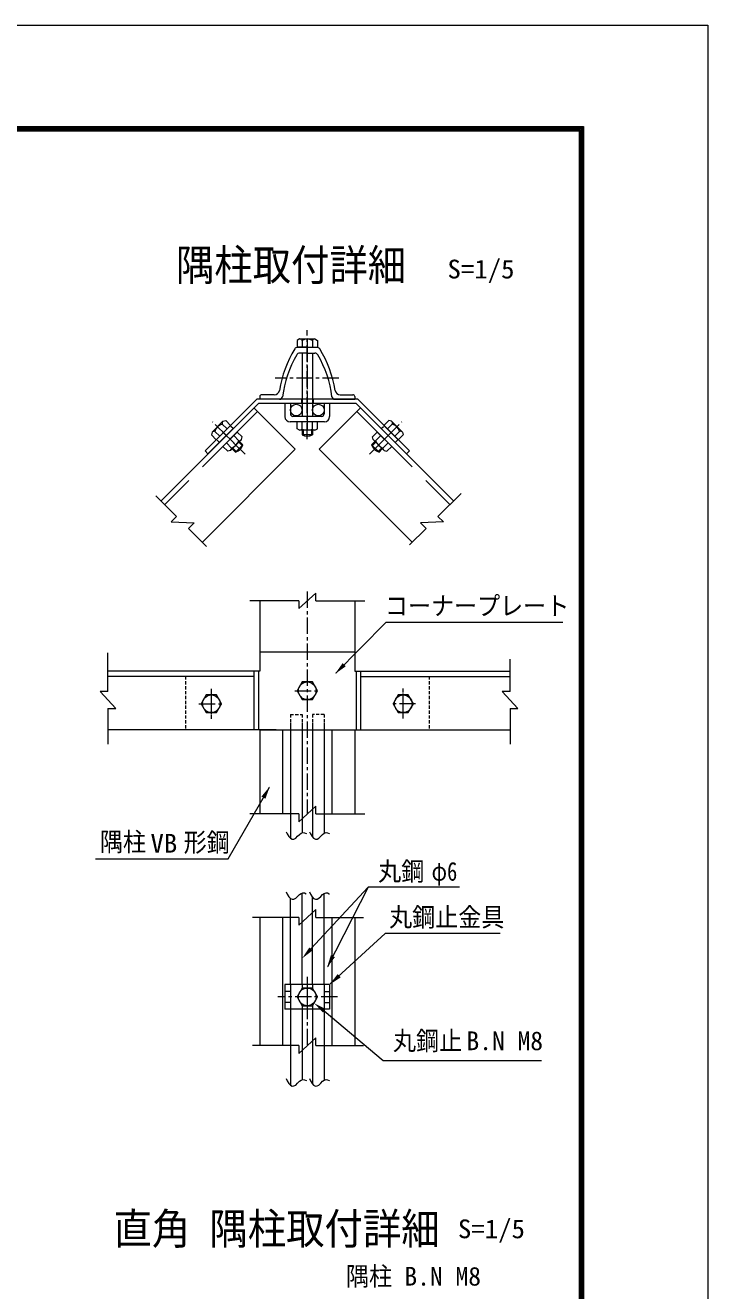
# Model space of a CAD drawing. Units: millimetres, scale not verified, with parts at other scales. Extents: x -4455 to 4455, y -3150 to 3150.
# Drawn here: x 2880 to 4455, y 228 to 3150 of the extents above; entities that cross this region are included whole.
import ezdxf
from ezdxf.enums import TextEntityAlignment as Align

# ---------------------------------------------------------------- set-up
doc = ezdxf.new("R2010")
doc.units = ezdxf.units.MM
doc.header["$LTSCALE"] = 30
for name, pattern in [('DASHED', [7.5, 6, -1.5]), ('USER1', [2, 1.25, -0.25, 0.25, -0.25]), ('USER2', [0.375, 0.25, -0.125]), ('USER3', [4.7625, 3.175, -1.5875])]:
    doc.linetypes.add(name, pattern=pattern)
doc.layers.add('0-4_7詳細', color=7, linetype='Continuous', lineweight=18)
doc.layers.add('1-0_D-TTL', color=7, linetype='Continuous', lineweight=9)
doc.styles.add('ＭＳ ゴシック', font='')
doc.styles.get('ＭＳ ゴシック').set_extended_font_data('MS Gothic')

msp = doc.modelspace()

# ---------------------------------------------------------------- linework, layer by layer
at = {"layer": '0-4_7詳細', "lineweight": 9}
for p, q in [((3512.86, 2425.83), (3506.98, 2422.43)), ((3512.86, 2425.83), (3548.14, 2425.83)), ((3548.14, 2425.83), (3554.02, 2422.43)), ((3506.98, 2422.43), (3506.98, 2406.63)), ((3506.98, 2406.63), (3554.02, 2406.63)), ((3530.5, 2406.63), (3508.01, 2406.63)), ((3518.5, 2422.43), (3518.5, 2406.63)), ((3530.5, 2406.63), (3553, 2406.63)), ((3542.5, 2422.43), (3542.5, 2406.63)), ((3554.02, 2422.43), (3554.02, 2406.63)), ((3530.5, 2393.13), (3512.7, 2393.13)), ((3518.5, 2393.13), (3518.5, 2247.03)), ((3530.5, 2393.13), (3548.3, 2393.13)), ((3542.5, 2393.13), (3542.5, 2247.03)), ((3414.02, 2286.63), (3294.54, 2167.14)), ((3646.98, 2286.63), (3414.02, 2286.63)), ((3421, 2292.63), (3421, 2286.63)), ((3466.23, 2286.63), (3421, 2286.63)), ((3454.23, 2297.13), (3425.5, 2297.13)), ((3594.77, 2286.63), (3640, 2286.63)), ((3606.77, 2297.13), (3635.5, 2297.13)), ((3640, 2292.63), (3640, 2286.63)), ((3646.98, 2286.63), (3766.46, 2167.14)), ((3418, 2277.03), (3192.88, 2051.91)), ((3418, 2277.03), (3301.33, 2160.36)), ((3502.85, 2170.96), (3407.39, 2266.42)), ((3643, 2277.03), (3418, 2277.03)), ((3558.15, 2170.96), (3653.61, 2266.42)), ((3643, 2277.03), (3868.12, 2051.91)), ((3643, 2277.03), (3759.67, 2160.36)), ((3335.86, 2235.62), (3310.92, 2210.67)), ((3353.6, 2226.2), (3320.33, 2192.94)), ((3334.28, 2229.23), (3345.45, 2218.06)), ((3335.86, 2235.62), (3342.42, 2237.38)), ((3342.42, 2237.38), (3353.6, 2226.2)), ((3554.02, 2234.43), (3506.98, 2234.43)), ((3506.98, 2218.55), (3506.98, 2234.43)), ((3518.5, 2217.29), (3518.5, 2234.43)), ((3542.5, 2217.29), (3542.5, 2234.43)), ((3718.58, 2237.38), (3707.4, 2226.2)), ((3707.4, 2226.2), (3740.67, 2192.94)), ((3726.73, 2229.23), (3715.55, 2218.06)), ((3725.14, 2235.62), (3718.58, 2237.38)), ((3725.14, 2235.62), (3750.08, 2210.67)), ((3310.92, 2210.67), (3309.16, 2204.12)), ((3309.16, 2204.12), (3320.33, 2192.94)), ((3317.3, 2212.26), (3328.48, 2201.09)), ((3335.61, 2177.67), (3368.87, 2210.93)), ((3353.26, 2168.16), (3378.37, 2193.28)), ((3372.85, 2190.66), (3360.72, 2202.78)), ((3512.74, 2215.23), (3506.98, 2218.55)), ((3548.26, 2215.23), (3512.74, 2215.23)), ((3518.5, 2215.23), (3518.5, 2204.57)), ((3542.5, 2204.57), (3518.5, 2204.57)), ((3542.5, 2215.23), (3542.5, 2204.57)), ((3680.91, 2199.7), (3692.13, 2210.93)), ((3682.63, 2193.28), (3680.91, 2199.7)), ((3707.74, 2168.16), (3682.63, 2193.28)), ((3688.16, 2190.66), (3700.28, 2202.78)), ((3725.39, 2177.67), (3692.13, 2210.93)), ((3743.7, 2212.26), (3732.52, 2201.09)), ((3751.84, 2204.12), (3740.67, 2192.94)), ((3750.08, 2210.67), (3751.84, 2204.12)), ((3502.85, 2170.96), (3288.34, 1956.45)), ((3301.33, 2160.36), (3294.54, 2167.14)), ((3346.83, 2166.44), (3335.61, 2177.67)), ((3355.87, 2173.69), (3343.75, 2185.81)), ((3353.26, 2168.16), (3346.83, 2166.44)), ((3357.33, 2172.24), (3364.87, 2164.7)), ((3364.87, 2164.7), (3381.84, 2181.67)), ((3374.3, 2189.21), (3381.84, 2181.67)), ((3558.15, 2170.96), (3772.66, 1956.45)), ((3686.7, 2189.21), (3679.16, 2181.67)), ((3696.13, 2164.7), (3679.16, 2181.67)), ((3703.67, 2172.24), (3696.13, 2164.7)), ((3705.13, 2173.69), (3717.25, 2185.81)), ((3759.67, 2160.36), (3766.46, 2167.14)), ((3421, 1821), (3421, 1658.52)), ((3640, 1821), (3640, 1658.52)), ((3421, 1703.52), (3640, 1703.52)), ((3421, 1658.52), (3070.25, 1658.52)), ((3407.39, 1646.52), (3070.25, 1646.52)), ((3407.39, 1658.52), (3407.39, 1523.52)), ((3418, 1658.52), (3418, 1523.52)), ((3640, 1658.52), (3998.6, 1658.52)), ((3643, 1658.52), (3643, 1523.52)), ((3653.61, 1658.52), (3653.61, 1523.52)), ((3653.61, 1646.52), (3996.35, 1646.52)), ((3458.41, 1523.52), (3070.25, 1523.52)), ((3421, 1523.52), (3640, 1523.52)), ((3421, 1523.52), (3421, 1328.86)), ((3491.55, 1538.52), (3491.55, 1272.97)), ((3518.55, 1538.52), (3518.55, 1285.35)), ((3542.45, 1538.52), (3542.45, 1275.74)), ((3569.45, 1538.52), (3569.45, 1284.35)), ((3604.84, 1523.52), (3998.6, 1523.52)), ((3640, 1523.52), (3640, 1328.86)), ((3518.55, 934.88), (3518.55, 1146.2)), ((3569.45, 934.88), (3569.45, 1145.2)), ((3491.55, 934.88), (3491.55, 1133.82)), ((3542.45, 934.88), (3542.45, 1136.59)), ((3421, 1090.06), (3421, 793.93)), ((3640, 1090.06), (3640, 793.93)), ((3478.9, 934.88), (3478.9, 877.88)), ((3582.1, 934.88), (3478.9, 934.88)), ((3582.1, 934.88), (3582.1, 877.88)), ((3582.1, 877.88), (3478.9, 877.88)), ((3491.55, 877.88), (3491.55, 702.57)), ((3518.55, 877.88), (3518.55, 714.95)), ((3542.45, 877.88), (3542.45, 705.34)), ((3569.45, 877.88), (3569.45, 713.95))]:
    msp.add_line(p, q, dxfattribs=at)
at = {"layer": '0-4_7詳細', "color": 1, "linetype": 'USER1'}
for p, q in [((3530.5, 2194.17), (3530.5, 2445.96)), ((3530.5, 2424.65), (3530.5, 2266.06)), ((3530.5, 2409.43), (3530.5, 2277.81)), ((3530.5, 2362.45), (3530.5, 2215.13)), ((3530.5, 2347.36), (3530.5, 2215.13)), ((3603.04, 2335.57), (3456.32, 2335.57)), ((3530.5, 2258.3), (3530.5, 2223.91)), ((3387.07, 2159.47), (3312.08, 2234.45)), ((3361.48, 2185.05), (3320.31, 2226.22)), ((3673.93, 2159.47), (3748.92, 2234.45)), ((3699.52, 2185.05), (3740.69, 2226.22)), ((3699.52, 2185.05), (3740.69, 2226.22)), ((3530.5, 1842.28), (3530.5, 1328.86)), ((3309.02, 1617.67), (3309.02, 1548.28)), ((3309.02, 1607.44), (3309.02, 1559.61)), ((3501.94, 1613.52), (3559.06, 1613.52)), ((3751.98, 1549.29), (3751.98, 1618.68)), ((3751.98, 1559.52), (3751.98, 1607.35)), ((3280.46, 1583.48), (3337.58, 1583.48)), ((3780.54, 1583.48), (3723.42, 1583.48)), ((3530.5, 952.79), (3530.5, 793.93)), ((3530.5, 944.52), (3530.5, 867.95)), ((3600.04, 906.38), (3462.7, 906.38))]:
    msp.add_line(p, q, dxfattribs=at)
at = {"layer": '0-4_7詳細', "color": 1, "linetype": 'USER2'}
for p, q in [((3517, 2286.63), (3517, 2277.03)), ((3544, 2286.63), (3544, 2277.03)), ((3359.66, 2218.69), (3352.88, 2225.48)), ((3701.34, 2218.69), (3708.12, 2225.48)), ((3701.34, 2218.69), (3708.12, 2225.48)), ((3327.84, 2186.87), (3321.06, 2193.66)), ((3733.16, 2186.87), (3739.94, 2193.66)), ((3733.16, 2186.87), (3739.94, 2193.66))]:
    msp.add_line(p, q, dxfattribs=at)
at = {"layer": '0-4_7詳細', "color": 3, "linetype": 'DASHED'}
for p, q in [((3415.88, 2257.94), (3201.37, 2043.42)), ((3645.12, 2257.94), (3859.63, 2043.42))]:
    msp.add_line(p, q, dxfattribs=at)
at = {"layer": '0-4_7詳細', "color": 3}
for p, q in [((3491.5, 2277.03), (3478.9, 2277.03)), ((3478.9, 2277.03), (3478.9, 2246.43)), ((3491.5, 2277.03), (3491.5, 2253.03)), ((3569.5, 2277.03), (3569.5, 2253.03)), ((3582.1, 2277.03), (3569.5, 2277.03)), ((3582.1, 2277.03), (3582.1, 2246.43)), ((3570.1, 2234.43), (3490.9, 2234.43)), ((3563.5, 2247.03), (3497.5, 2247.03)), ((3473.5, 1523.52), (3473.5, 1328.86)), ((3587.5, 1523.52), (3587.5, 1328.86)), ((3473.5, 1090.06), (3473.5, 793.93)), ((3587.5, 1090.06), (3587.5, 793.93))]:
    msp.add_line(p, q, dxfattribs=at)
at = {"layer": '0-4_7詳細', "color": 1}
for p, q in [((3520.9, 2215.23), (3520.9, 2203.36)), ((3540.1, 2215.23), (3540.1, 2203.36)), ((3359.03, 2173.93), (3367.42, 2165.54)), ((3372.6, 2187.51), (3381, 2179.11)), ((3688.4, 2187.51), (3680, 2179.11)), ((3701.97, 2173.93), (3693.58, 2165.54)), ((3538.98, 1017.09), (3671.35, 1159.5)), ((3569.86, 874.24), (3705.48, 759.29)), ((3705.48, 759.29), (4070.87, 759.29))]:
    msp.add_line(p, q, dxfattribs=at)
at = {"layer": '0-4_7詳細', "color": 4}
for p, q in [((3228.93, 2015.86), (3181.07, 2063.72)), ((3832.07, 2015.86), (3885.5, 2069.29)), ((3228.93, 2015.86), (3216.21, 2003.13)), ((3216.21, 2003.13), (3269.08, 2001.17)), ((3256.35, 1988.44), (3269.08, 2001.17)), ((3256.35, 1988.44), (3298.19, 1946.6)), ((3804.65, 1988.44), (3766.5, 1950.29)), ((3844.8, 2003.13), (3791.92, 2001.17)), ((3804.65, 1988.44), (3791.92, 2001.17)), ((3832.07, 2015.86), (3844.8, 2003.13)), ((3511.11, 1821), (3397.8, 1821)), ((3511.11, 1803), (3549.89, 1839)), ((3511.11, 1821), (3511.11, 1803)), ((3549.89, 1821), (3549.89, 1839)), ((3549.89, 1821), (3663.2, 1821)), ((3070.25, 1611.41), (3070.25, 1700.92)), ((3998.6, 1611.41), (3998.6, 1686.45)), ((3052.25, 1611.41), (3088.25, 1572.64)), ((3070.25, 1611.41), (3052.25, 1611.41)), ((3980.6, 1611.41), (4016.6, 1572.64)), ((3998.6, 1611.41), (3980.6, 1611.41)), ((3070.25, 1572.64), (3070.25, 1490.11)), ((3070.25, 1572.64), (3088.25, 1572.64)), ((3998.6, 1572.64), (3998.6, 1490.11)), ((3998.6, 1572.64), (4016.6, 1572.64)), ((3511.11, 1310.86), (3549.89, 1346.86)), ((3549.89, 1328.86), (3549.89, 1346.86)), ((3511.11, 1328.86), (3397.8, 1328.86)), ((3511.11, 1328.86), (3511.11, 1310.86)), ((3549.89, 1328.86), (3663.2, 1328.86)), ((3511.11, 1090.06), (3403.92, 1090.06)), ((3511.11, 1072.06), (3549.89, 1108.06)), ((3511.11, 1090.06), (3511.11, 1072.06)), ((3549.89, 1090.06), (3549.89, 1108.06)), ((3549.89, 1090.06), (3660.08, 1090.06)), ((3511.11, 793.93), (3403.92, 793.93)), ((3549.89, 793.93), (3549.89, 811.93)), ((3549.89, 793.93), (3660.08, 793.93))]:
    msp.add_line(p, q, dxfattribs=at)
at = {"layer": '0-4_7詳細', "color": 3, "linetype": 'USER2'}
for p, q in [((3249.02, 1646.52), (3249.02, 1523.52)), ((3811.98, 1646.52), (3811.98, 1523.52)), ((3491.55, 1558.86), (3491.55, 1538.52)), ((3491.55, 1558.86), (3518.55, 1558.86)), ((3518.55, 1558.86), (3518.55, 1538.52)), ((3542.45, 1558.86), (3542.45, 1538.52)), ((3569.45, 1558.86), (3542.45, 1558.86)), ((3569.45, 1558.86), (3569.45, 1538.52))]:
    msp.add_line(p, q, dxfattribs=at)
at = {"layer": '0-4_7詳細', "color": 1, "linetype": 'USER3'}
for p, q in [((3491.5, 919.13), (3478.9, 919.13)), ((3491.5, 934.88), (3491.5, 877.88)), ((3518.55, 934.88), (3518.55, 926.42)), ((3542.45, 934.88), (3542.45, 926.42)), ((3569.5, 934.88), (3569.5, 877.88)), ((3569.5, 919.13), (3582.1, 919.13)), ((3491.5, 893.63), (3478.9, 893.63)), ((3518.55, 886.34), (3518.55, 877.88)), ((3542.45, 886.34), (3542.45, 877.88)), ((3569.5, 893.63), (3582.1, 893.63))]:
    msp.add_line(p, q, dxfattribs=at)
at = {"layer": '0-4_7詳細', "lineweight": 9}
for points in [[(3548.26, 2215.23), (3554.02, 2218.55), (3554.02, 2234.43)], [(3378.37, 2193.28), (3380.1, 2199.7), (3368.87, 2210.93)], [(3707.74, 2168.16), (3714.17, 2166.44), (3725.39, 2177.67)]]:
    msp.add_lwpolyline(points, dxfattribs=at)
at = {"layer": '0-4_7詳細', "color": 4}
for points in [[(4120.11, 1770.94), (3712.07, 1770.94), (3596.15, 1653.76)], [(3481.96, 1287.95), (3484.22, 1282.82), (3487.9, 1276.79), (3491.7, 1272.82), (3495.61, 1270.89), (3499.63, 1271), (3503.77, 1273.16), (3508.02, 1277.37), (3512.25, 1281.8), (3516.32, 1284.64), (3520.23, 1285.89), (3523.99, 1285.54), (3527.59, 1283.59), (3527.96, 1283.21)], [(3535.5, 1287.95), (3537.77, 1282.82), (3541.45, 1276.79), (3545.24, 1272.82), (3549.15, 1270.89), (3553.17, 1271), (3557.31, 1273.16), (3561.56, 1277.37), (3565.79, 1281.8), (3569.87, 1284.64), (3573.78, 1285.89), (3577.53, 1285.54), (3581.13, 1283.59), (3581.5, 1283.21)], [(3481.96, 1148.8), (3484.22, 1143.67), (3487.9, 1137.64), (3491.7, 1133.67), (3495.61, 1131.73), (3499.63, 1131.85), (3503.77, 1134.01), (3508.02, 1138.22), (3512.25, 1142.65), (3516.32, 1145.49), (3520.23, 1146.73), (3523.99, 1146.38), (3527.59, 1144.44), (3527.96, 1144.06)], [(3535.5, 1148.8), (3537.77, 1143.67), (3541.45, 1137.64), (3545.24, 1133.67), (3549.15, 1131.73), (3553.17, 1131.85), (3557.31, 1134.01), (3561.56, 1138.22), (3565.79, 1142.65), (3569.87, 1145.49), (3573.78, 1146.73), (3577.53, 1146.38), (3581.13, 1144.44), (3581.5, 1144.06)], [(3511.11, 793.93), (3511.11, 775.93), (3549.89, 811.93)], [(3481.96, 717.54), (3484.22, 712.42), (3487.9, 706.39), (3491.7, 702.42), (3495.61, 700.48), (3499.63, 700.6), (3503.77, 702.76), (3508.02, 706.97), (3512.25, 711.4), (3516.32, 714.24), (3520.23, 715.48), (3523.99, 715.13), (3527.59, 713.19), (3527.96, 712.81)], [(3535.5, 717.54), (3537.77, 712.42), (3541.45, 706.39), (3545.24, 702.42), (3549.15, 700.48), (3553.17, 700.6), (3557.31, 702.76), (3561.56, 706.97), (3565.79, 711.4), (3569.87, 714.24), (3573.78, 715.48), (3577.53, 715.13), (3581.13, 713.19), (3581.5, 712.81)]]:
    msp.add_lwpolyline(points, dxfattribs=at)
at = {"layer": '0-4_7詳細', "color": 3}
for points in [[(3554.02, 1613.52), (3542.26, 1633.89), (3518.74, 1633.89), (3506.98, 1613.52), (3518.74, 1593.15), (3542.26, 1593.15)], [(3332.54, 1583.48), (3320.78, 1603.85), (3297.26, 1603.85), (3285.5, 1583.48), (3297.26, 1563.11), (3320.78, 1563.11)], [(3728.46, 1583.48), (3740.22, 1563.11), (3763.74, 1563.11), (3775.5, 1583.48), (3763.74, 1603.85), (3740.22, 1603.85)], [(3554.02, 906.38), (3542.26, 926.75), (3518.74, 926.75), (3506.98, 906.38), (3518.74, 886.01), (3542.26, 886.01)]]:
    msp.add_lwpolyline(points, close=True, dxfattribs=at)
at = {"layer": '0-4_7詳細', "color": 1}
for points in [[(3041.42, 1224.87), (3347.64, 1224.87), (3443.26, 1390.83)], [(3882.04, 1159.5), (3671.35, 1159.5), (3576.9, 975.74)], [(3976.15, 1052.9), (3710.1, 1052.9), (3583.57, 936.24)]]:
    msp.add_lwpolyline(points, dxfattribs=at)
at = {"layer": '0-4_7詳細', "color": 3}
for centre, radius in [((3505.05, 2261.66), 13.5), ((3555.95, 2261.66), 13.5), ((3530.5, 1613.52), 20.4), ((3309.02, 1583.48), 20.4), ((3751.98, 1583.48), 20.4), ((3530.5, 906.38), 20.4)]:
    msp.add_circle(centre, radius, dxfattribs=at)
at = {"layer": '0-4_7詳細', "lineweight": 9}
for centre, radius, start, end in [((3513.17, 2419.95), 5.88, 24.94299, 92.968), ((3530.5, 2402.92), 22.91, 58.40741, 121.59259), ((3547.84, 2419.95), 5.88, 87.032, 155.05701), ((3733.86, 2262.43), 271.5, 148.81495, 170.5186), ((3508.01, 2399.13), 7.5, 90, 148.81495), ((3553, 2399.13), 7.5, 31.18505, 90), ((3327.14, 2262.43), 271.5, 9.4814, 31.18505), ((3723.68, 2262.06), 252, 149.65378, 173.11487), ((3512.7, 2385.63), 7.5, 90, 149.98767), ((3548.3, 2385.63), 7.5, 30.01233, 90), ((3337.32, 2262.06), 252, 6.88513, 30.34622), ((3425.5, 2292.63), 4.5, 90, 180), ((3454.23, 2309.13), 12, 270, 350.5186), ((3466.23, 2294.13), 7.5, 270, 352.36249), ((3594.77, 2294.13), 7.5, 187.63751, 270), ((3606.77, 2309.13), 12, 189.4814, 270), ((3635.5, 2292.63), 4.5, 0, 90), ((3339.59, 2206.95), 22.91, 103.40741, 166.59259), ((3339.8, 2231.25), 5.88, 132.032, 200.05701), ((3721.2, 2231.25), 5.88, 339.94299, 47.968), ((3721.41, 2206.95), 22.91, 13.40741, 76.59259), ((3315.29, 2206.73), 5.88, 69.94299, 137.968), ((3371.95, 2199.7), 9.09, 275.6618, 315), ((3512.74, 2224.31), 9.09, 270, 309.3382), ((3530.5, 2251.23), 36, 250.52878, 289.47122), ((3530.5, 2225.35), 24, 240, 300), ((3548.26, 2224.31), 9.09, 230.6618, 270), ((3689.05, 2199.7), 9.09, 225, 264.3382), ((3745.71, 2206.73), 5.88, 42.032, 110.05701), ((3346.83, 2174.59), 9.09, 315, 354.3382), ((3340.36, 2206.18), 36, 295.52878, 334.47122), ((3358.66, 2187.88), 24, 285, 345), ((3702.34, 2187.88), 24, 195, 255), ((3720.64, 2206.18), 36, 205.52878, 244.47122), ((3714.17, 2174.59), 9.09, 185.6618, 225)]:
    msp.add_arc(centre, radius, start, end, dxfattribs=at)
at = {"layer": '0-4_7詳細', "color": 3}
for centre, radius, start, end in [((3497.5, 2253.03), 6, 180, 270), ((3563.5, 2253.03), 6, 270, 0), ((3490.9, 2246.43), 12, 180, 270), ((3570.1, 2246.43), 12, 270, 0)]:
    msp.add_arc(centre, radius, start, end, dxfattribs=at)
at = {"layer": '0-4_7詳細', "color": 4}
msp.add_solid([(3594.74, 1652.34), (3612.13, 1677.33), (3619.54, 1670)], dxfattribs=at)
at = {"layer": '0-4_7詳細', "color": 1}
for points in [[(3444.26, 1392.56), (3433.8, 1363.97), (3424.77, 1369.17)], [(3542.64, 1013.69), (3518.55, 995.12), (3535.31, 1020.49)], [(3575.99, 973.96), (3585.07, 1003.02), (3594.34, 998.26)], [(3582.1, 934.88), (3600.63, 959.05), (3607.69, 951.39)], [(3566.87, 870.23), (3545.82, 892.18), (3572.85, 878.24)]]:
    msp.add_solid(points, dxfattribs=at)
at = {"layer": '1-0_D-TTL', "color": 2, "lineweight": 18}
msp.add_lwpolyline([(-4454.85, 3150.21), (4454.85, 3150.21), (4454.85, -3150.21), (-4454.85, -3150.21)], close=True, dxfattribs=at)
at = {"layer": '1-0_D-TTL'}
for points in [[(-4168.47, 2916.87), (4168.47, 2916.87), (4168.47, -2916.87), (-4168.47, -2916.87)], [(-4165.81, 2914.21), (4165.81, 2914.21), (4165.81, -2914.21), (-4165.81, -2914.21)], [(-4163.16, 2911.56), (4163.16, 2911.56), (4163.16, -2911.56), (-4163.16, -2911.56)], [(-4160.51, 2908.91), (4160.51, 2908.91), (4160.51, -2908.91), (-4160.51, -2908.91)], [(-4157.86, 2906.26), (4157.86, 2906.26), (4157.86, -2906.26), (-4157.86, -2906.26)]]:
    msp.add_lwpolyline(points, close=True, dxfattribs=at)

# ---------------------------------------------------------------- texts
at = {"layer": '0-4_7詳細', "style": 'ＭＳ ゴシック', "width": 0.9}
for s, height, p in [('隅柱取付詳細', 72.14, (3227.35, 2538.91)), ('直角 隅柱取付詳細', 72.16, (3083.25, 313.2))]:
    msp.add_text(s, height=height, dxfattribs=at).set_placement(p, align=Align.BOTTOM_LEFT)
at = {"layer": '0-4_7詳細', "color": 3, "style": 'ＭＳ ゴシック'}
for s, width, p in [('S=1/5', 1.05, (3854.12, 2552.61)), ('コーナープレート', 0.9, (3709.7, 1774.91)), ('隅柱', 0.9, (3051.82, 1229.88)), ('形鋼', 0.9, (3245.18, 1228.65)), ('VB', 1.05, (3168.5, 1226.41)), ('丸鋼', 0.9, (3694.18, 1161.67)), ('φ6', 0.8, (3817.38, 1161.67)), ('丸鋼止金具', 0.9, (3719.51, 1055.88)), ('丸鋼止', 0.9, (3728.31, 770.29)), ('S=1/5', 1.05, (3878.3, 335.99)), ('隅柱', 0.9, (3619.94, 226.6))]:
    msp.add_text(s, height=43.33, dxfattribs=dict(at, width=width)).set_placement(p, align=Align.BOTTOM_LEFT)
for p in [(3898.01, 770.29), (3754.75, 226.6)]:
    msp.add_text('B.N M8', height=43.33, dxfattribs=at).set_placement(p, align=Align.BOTTOM_LEFT)

doc.saveas('drawing.dxf')
